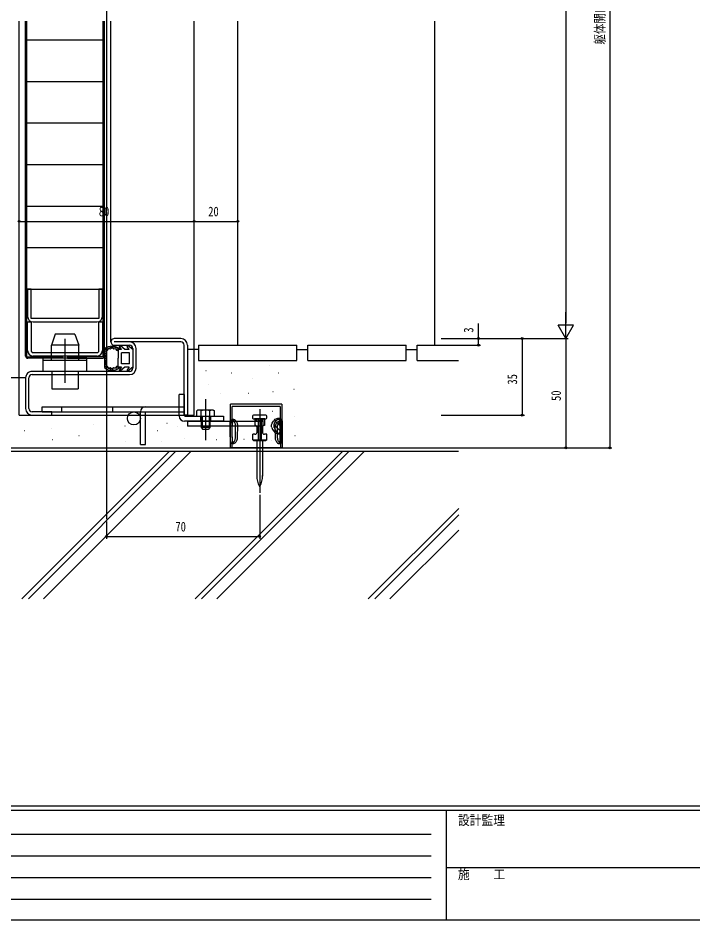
# Model space of a CAD drawing. Units: millimetres, scale not verified. Extents: x -567 to 567, y -403 to 403.
# Drawn here: x -390.4 to -81.8, y -403 to 9.4 of the extents above; entities that cross this region are included whole.
import ezdxf
from ezdxf.enums import TextEntityAlignment as Align

# ---------------------------------------------------------------- set-up
doc = ezdxf.new("R2010")
doc.units = ezdxf.units.MM
doc.header["$LTSCALE"] = 2
for name, color, linetype in [('0-2_YKK_11', 7, 'Continuous'), ('0-3_YKK_12', 2, 'Continuous'), ('0-4_YKK_13', 4, 'Continuous'), ('0-5_YKK_D', 6, 'Continuous'), ('0-6_YKK_ZWAK', 7, 'Continuous'), ('0-7_YSS_K', 3, 'Continuous'), ('0-8_YSS_KE', 3, 'Continuous')]:
    doc.layers.add(name, color=color, linetype=linetype)
doc.styles.add('ＭＳ ゴシック', font='')
doc.styles.get('ＭＳ ゴシック').set_extended_font_data('MS Gothic')

msp = doc.modelspace()

# ---------------------------------------------------------------- linework, layer by layer
at = {"layer": '0-2_YKK_11'}
for p, q in [((-383.514, -129.585), (-354.314, -129.585)), ((-315.914, -137.185), (-346.414, -137.185)), ((-315.914, -138.685), (-346.414, -138.685)), ((-346.414, -140.185), (-339.414, -140.185)), ((-383.514, -143.585), (-354.314, -143.585)), ((-337.914, -141.685), (-337.914, -150.685)), ((-336.414, -150.685), (-336.414, -141.685)), ((-354.314, -145.185), (-383.514, -145.185)), ((-339.414, -152.185), (-383.914, -152.185)), ((-386.914, -155.185), (-386.914, -169.185)), ((-385.414, -169.185), (-385.414, -155.185)), ((-383.914, -153.685), (-339.414, -153.685))]:
    msp.add_line(p, q, dxfattribs=at)
for points in [[(-353.414, -127.985), (-384.414, -127.985), (-384.414, -114.585), (-386.014, -114.585), (-386.014, -127.085)], [(-351.814, -127.085), (-351.814, -114.585), (-353.414, -114.585), (-353.414, -127.985)], [(-386.014, -142.685), (-386.014, -129.585), (-384.414, -129.585), (-384.414, -142.685)], [(-353.414, -142.685), (-353.414, -129.585), (-351.814, -129.585), (-351.814, -142.685)], [(-312.914, -140.185), (-312.914, -172.185), (-314.414, -172.185), (-314.414, -140.185)], [(-383.914, -172.185), (-374.914, -172.185), (-374.914, -170.685), (-383.914, -170.685)]]:
    msp.add_lwpolyline(points, dxfattribs=at)
for centre, radius, start, end in [((-383.514, -127.085), 2.5, 180.00001, 269.99999), ((-354.314, -127.085), 2.5, 270.00001, 359.99999), ((-346.414, -138.685), 1.5, 89.99998, 270.00057), ((-339.414, -141.685), 3, 359.99998, 89.99998), ((-339.414, -141.685), 1.5, 359.99998, 89.99941), ((-315.914, -140.185), 3, 359.99998, 89.99969), ((-315.914, -140.185), 1.5, 359.99998, 89.99998), ((-383.514, -142.685), 2.5, 180.00001, 269.99999), ((-383.514, -142.685), 0.9, 180.00001, 269.99999), ((-354.314, -142.685), 0.9, 270.00001, 359.99999), ((-354.314, -142.685), 2.5, 270.00001, 359.99999), ((-383.914, -155.185), 3, 89.99998, 180.00025), ((-339.414, -150.685), 1.5, 270, 359.99998), ((-339.414, -150.685), 3, 270, 359.99998), ((-383.914, -155.185), 1.5, 89.99998, 179.99996), ((-383.914, -169.185), 3, 180.00025, 270), ((-383.914, -169.185), 1.5, 179.99996, 270)]:
    msp.add_arc(centre, radius, start, end, dxfattribs=at)
at = {"layer": '0-3_YKK_12'}
for p, q in [((-349.914, 305.276), (-349.914, -219.765)), ((-347.914, -138.697), (-347.914, 7.865)), ((-289.914, -140.185), (-289.914, 7.865)), ((-389.914, -172.185), (-309.914, -172.185))]:
    msp.add_line(p, q, dxfattribs=at)
for points in [[(-389.914, -172.185), (-389.914, -155.185), (-389.914, 7.865)], [(-309.914, -172.185), (-309.914, -142.185), (-309.914, 7.865)]]:
    msp.add_lwpolyline(points, dxfattribs=at)
at = {"layer": '0-4_YKK_13'}
for p, q in [((-386.914, -145.185), (-386.914, 7.865)), ((-386.314, -145.585), (-386.314, 7.865)), ((-351.514, -145.585), (-351.514, 7.865)), ((-350.914, -145.185), (-350.914, 7.865)), ((-386.314, -0.585), (-351.514, -0.585)), ((-386.314, -19.585), (-351.514, -19.585)), ((-386.314, -38.585), (-351.514, -38.585)), ((-386.314, -57.585), (-351.514, -57.585)), ((-386.314, -76.585), (-351.514, -76.585)), ((-386.314, -95.585), (-351.514, -95.585)), ((-386.314, -114.585), (-351.514, -114.585)), ((-373.414, -135.185), (-375.164, -140.185)), ((-364.414, -135.185), (-373.414, -135.185)), ((-364.414, -135.185), (-362.664, -140.185)), ((-375.164, -147.185), (-375.164, -140.185)), ((-362.664, -140.185), (-375.164, -140.185)), ((-368.914, -157.416), (-368.914, -137.275)), ((-362.664, -147.185), (-362.664, -140.185)), ((-350.914, -141.943), (-350.914, -150.428)), ((-350.88, -142.581), (-350.88, -142.381)), ((-350.618, -142.152), (-350.618, -141.952)), ((-350.506, -143.262), (-350.506, -143.062)), ((-350.434, -144.173), (-350.434, -143.973)), ((-350.22, -142.458), (-350.22, -142.258)), ((-350.117, -142.271), (-350.117, -142.071)), ((-350.041, -144.102), (-350.041, -143.902)), ((-350.01, -141.853), (-350.01, -141.653)), ((-349.914, -149.705), (-349.914, -142.666)), ((-349.771, -142.39), (-349.771, -142.19)), ((-349.532, -141.985), (-349.532, -141.785)), ((-348.996, -141.579), (-348.996, -141.379)), ((-348.614, -141.794), (-348.614, -141.594)), ((-348.28, -141.376), (-348.28, -141.176)), ((-347.862, -141.352), (-347.862, -141.152)), ((-347.719, -141.054), (-347.719, -140.854)), ((-347.182, -141.018), (-347.182, -140.818)), ((-347.039, -141.221), (-347.039, -141.021)), ((-346.538, -141.627), (-346.538, -141.427)), ((-346.431, -141.066), (-346.431, -140.866)), ((-346.017, -141.423), (-346.017, -141.223)), ((-345.454, -141.482), (-345.454, -141.282)), ((-345.278, -141.963), (-345.278, -141.763)), ((-344.95, -142.256), (-344.95, -142.056)), ((-344.614, -142.185), (-344.614, -146.185)), ((-343.133, -142.185), (-344.614, -142.185)), ((-344.574, -141.904), (-344.574, -141.704)), ((-343.133, -142.185), (-344.035, -140.838)), ((-341.514, -142.185), (-343.593, -140.441)), ((-343.114, -148.685), (-343.114, -143.685)), ((-339.533, -142.185), (-341.514, -142.185)), ((-339.533, -142.185), (-340.435, -140.838)), ((-337.914, -142.185), (-339.993, -140.441)), ((-337.914, -142.185), (-337.914, -150.185)), ((-378.914, -152.185), (-378.914, -146.185)), ((-358.914, -146.185), (-378.914, -146.185)), ((-358.914, -147.185), (-378.914, -147.185)), ((-351.514, -145.585), (-367.814, -145.585)), ((-367.814, -145.585), (-367.814, -146.185)), ((-367.814, -146.185), (-351.914, -146.185)), ((-358.914, -152.185), (-358.914, -146.185)), ((-350.595, -146.318), (-350.595, -146.118)), ((-350.559, -147.587), (-350.559, -147.387)), ((-350.523, -145.585), (-350.523, -145.385)), ((-350.416, -147.319), (-350.416, -147.119)), ((-350.381, -144.763), (-350.381, -144.563)), ((-350.345, -148.391), (-350.345, -148.191)), ((-350.327, -147.944), (-350.327, -147.744)), ((-350.238, -145.192), (-350.238, -144.992)), ((-350.184, -145.871), (-350.184, -145.671)), ((-350.184, -146.658), (-350.184, -146.458)), ((-344.614, -150.185), (-344.614, -146.185)), ((-358.914, -152.185), (-378.914, -152.185)), ((-374.914, -152.185), (-374.914, -160.185)), ((-362.914, -152.185), (-362.914, -160.185)), ((-350.761, -150.168), (-350.761, -149.968)), ((-350.613, -148.659), (-350.613, -148.459)), ((-350.416, -149.392), (-350.416, -149.192)), ((-350.212, -150.072), (-350.212, -149.872)), ((-350.13, -149.106), (-350.13, -148.906)), ((-350.129, -150.418), (-350.129, -150.218)), ((-349.831, -150.227), (-349.831, -150.027)), ((-349.389, -150.752), (-349.389, -150.552)), ((-348.924, -150.693), (-348.924, -150.493)), ((-348.912, -150.967), (-348.912, -150.767)), ((-348.685, -150.728), (-348.685, -150.528)), ((-348.316, -151.134), (-348.316, -150.934)), ((-348.184, -150.86), (-348.184, -150.66)), ((-347.922, -151.265), (-347.922, -151.065)), ((-347.731, -151.062), (-347.731, -150.862)), ((-347.159, -151.277), (-347.159, -151.077)), ((-347.135, -151.098), (-347.135, -150.898)), ((-346.61, -150.704), (-346.61, -150.504)), ((-346.526, -151.468), (-346.526, -151.268)), ((-346.443, -150.931), (-346.443, -150.731)), ((-346.111, -150.936), (-346.111, -150.736)), ((-345.689, -150.889), (-345.689, -150.689)), ((-345.302, -150.831), (-345.302, -150.631)), ((-344.68, -150.502), (-344.68, -150.302)), ((-343.133, -150.185), (-344.614, -150.185)), ((-343.133, -150.185), (-344.035, -151.533)), ((-341.514, -150.185), (-343.593, -151.93)), ((-339.414, -148.685), (-343.114, -148.685)), ((-339.533, -150.185), (-341.514, -150.185)), ((-339.533, -150.185), (-340.435, -151.533)), ((-337.914, -150.185), (-339.993, -151.93)), ((-374.914, -160.185), (-362.914, -160.185)), ((-316.714, -172.585), (-316.714, -162.685)), ((-314.414, -162.685), (-316.714, -162.685)), ((-314.414, -162.685), (-314.414, -172.185)), ((-304.664, -164.885), (-304.664, -183.685)), ((-379.414, -168.385), (-314.414, -168.385)), ((-379.414, -170.685), (-379.414, -168.385)), ((-370.414, -170.685), (-370.414, -168.385)), ((-347.114, -170.685), (-347.114, -168.385)), ((-314.414, -170.685), (-314.414, -168.385)), ((-293.371, -182.181), (-293.24, -167.182)), ((-269.789, -167.182), (-293.24, -167.182)), ((-292.571, -182.181), (-292.448, -168.182)), ((-270.58, -168.182), (-292.448, -168.182)), ((-270.58, -168.182), (-270.458, -182.181)), ((-269.789, -167.182), (-269.658, -182.181)), ((-379.414, -170.685), (-314.414, -170.685)), ((-334.414, -185.685), (-334.414, -170.685)), ((-308.164, -169.885), (-308.706, -170.198)), ((-308.706, -172.685), (-308.706, -170.198)), ((-301.164, -169.885), (-308.164, -169.885)), ((-306.914, -172.685), (-306.914, -174.985)), ((-306.685, -172.685), (-306.685, -170.198)), ((-306.284, -172.685), (-306.284, -178.265)), ((-303.044, -172.685), (-303.044, -178.265)), ((-302.643, -172.685), (-302.643, -170.198)), ((-302.414, -172.685), (-302.414, -174.985)), ((-301.164, -169.885), (-300.623, -170.198)), ((-283.174, -172.708), (-283.174, -173.408)), ((-277.174, -172.208), (-282.674, -172.208)), ((-279.924, -169.414), (-279.924, -207.702)), ((-276.674, -173.408), (-276.674, -172.708)), ((-312.914, -174.985), (-312.914, -177.285)), ((-306.664, -174.985), (-306.664, -177.285)), ((-306.264, -177.285), (-306.264, -174.985)), ((-303.064, -174.985), (-303.064, -177.285)), ((-302.664, -174.985), (-302.664, -177.285)), ((-291.686, -174.182), (-292.543, -174.182)), ((-292.484, -182.432), (-292.435, -176.932)), ((-291.099, -176.932), (-291.158, -182.432)), ((-290.094, -176.932), (-290.156, -182.432)), ((-282.674, -173.908), (-277.174, -173.908)), ((-277.674, -173.908), (-282.174, -173.908)), ((-282.174, -173.908), (-282.174, -176.908)), ((-281.224, -174.908), (-281.224, -173.908)), ((-280.674, -173.908), (-280.674, -183.408)), ((-280.674, -174.658), (-279.174, -174.658)), ((-279.174, -173.908), (-279.174, -183.408)), ((-278.624, -174.908), (-278.624, -173.908)), ((-277.724, -176.908), (-277.674, -176.908)), ((-277.674, -173.908), (-277.674, -176.908)), ((-270.806, -179.111), (-273.269, -176.648)), ((-270.729, -176.943), (-272.632, -175.04)), ((-270.846, -173.684), (-271.736, -173.684)), ((-271.025, -174.402), (-271.522, -173.905)), ((-270.475, -175.184), (-271.334, -175.184)), ((-269.889, -175.538), (-271.025, -174.402)), ((-269.84, -177.832), (-270.729, -176.943)), ((-302.664, -177.885), (-306.664, -177.885)), ((-283.124, -183.408), (-283.124, -180.908)), ((-282.124, -180.908), (-283.124, -180.908)), ((-281.224, -177.472), (-281.224, -180.344)), ((-281.124, -177.908), (-281.124, -179.908)), ((-278.724, -177.908), (-278.724, -179.908)), ((-278.624, -177.472), (-278.624, -180.344)), ((-272.922, -177.933), (-272.872, -182.433)), ((-271.917, -177.934), (-271.869, -182.434)), ((-271.668, -180.684), (-270.782, -180.684)), ((-270.061, -179.856), (-270.806, -179.111)), ((-269.738, -182.434), (-269.778, -177.934)), ((-293.371, -182.181), (-293.414, -187.182)), ((-292.648, -185.182), (-291.789, -185.182)), ((-292.571, -182.181), (-292.614, -187.182)), ((-283.124, -183.408), (-276.724, -183.408)), ((-283.124, -183.408), (-282.624, -183.908)), ((-277.224, -183.908), (-282.624, -183.908)), ((-281.224, -183.908), (-281.224, -200.04)), ((-278.624, -183.908), (-278.624, -200.04)), ((-276.724, -183.408), (-277.224, -183.908)), ((-271.24, -185.184), (-270.382, -185.184)), ((-270.458, -182.181), (-270.414, -187.182)), ((-269.658, -182.181), (-269.614, -187.182)), ((-269.614, -187.182), (-293.414, -187.182))]:
    msp.add_line(p, q, dxfattribs=at)
for points in [[(-345.025, -142.61), (-345.615, -141.843), (-346.575, -141.968), (-347.414, -141.485), (-347.81, -141.706), (-348.253, -141.968), (-349.213, -141.843), (-349.803, -142.61)], [(-339.414, -148.685), (-339.414, -143.685), (-343.114, -143.685)], [(-386.314, -145.585), (-370.014, -145.585), (-370.014, -146.185), (-385.914, -146.185)], [(-349.803, -149.761), (-349.213, -150.528), (-348.253, -150.403), (-347.81, -150.665), (-347.414, -150.885), (-346.575, -150.403), (-345.615, -150.528), (-345.025, -149.761)], [(-334.414, -185.685), (-332.114, -185.685), (-332.114, -170.685)], [(-313.914, -172.685), (-296.414, -172.685), (-296.414, -174.985), (-314.314, -174.985)], [(-308.706, -172.685), (-300.623, -172.685), (-300.623, -170.198)], [(-306.664, -172.685), (-306.664, -177.885), (-305.864, -178.685)], [(-302.664, -172.685), (-302.664, -177.885), (-303.464, -178.685), (-305.864, -178.685)], [(-312.914, -174.985), (-278.414, -174.985), (-278.414, -177.285), (-312.914, -177.285)], [(-293.29, -182.432), (-293.265, -179.683), (-293.241, -176.932)], [(-293.241, -176.932), (-293.232, -176.474), (-293.214, -176.029), (-293.184, -175.61), (-293.14, -175.228), (-293.079, -174.896), (-293, -174.62), (-292.899, -174.409), (-292.777, -174.266), (-292.63, -174.192), (-292.465, -174.19), (-292.273, -174.263), (-292.071, -174.41), (-291.847, -174.646), (-291.629, -174.957), (-291.424, -175.349), (-291.255, -175.809), (-291.167, -176.175), (-291.113, -176.563), (-291.099, -176.932)], [(-292.064, -174.416), (-292.002, -174.325), (-291.856, -174.218), (-291.69, -174.182), (-291.628, -174.186), (-291.399, -174.259), (-291.155, -174.421), (-290.906, -174.665), (-290.664, -174.986), (-290.436, -175.393), (-290.249, -175.87), (-290.16, -176.225), (-290.106, -176.599), (-290.094, -176.932)], [(-274.423, -177.858), (-274.493, -177.469), (-274.51, -177.059), (-274.472, -176.663), (-274.379, -176.271), (-274.205, -175.817), (-273.977, -175.396), (-273.607, -174.883), (-273.195, -174.446), (-272.773, -174.1), (-272.351, -173.847), (-272.135, -173.758), (-271.928, -173.702), (-271.727, -173.684), (-271.538, -173.707), (-271.264, -173.845), (-271.142, -173.967), (-271.034, -174.125), (-270.889, -174.455), (-270.777, -174.884), (-270.705, -175.341), (-270.654, -175.864), (-270.623, -176.407), (-270.606, -176.989), (-270.605, -177.196)], [(-273.249, -177.789), (-273.303, -177.366), (-273.304, -176.924), (-273.25, -176.503), (-273.146, -176.089), (-272.958, -175.609), (-272.719, -175.167), (-272.368, -174.676), (-271.983, -174.268), (-271.601, -173.965), (-271.223, -173.763), (-270.873, -173.684), (-270.708, -173.697), (-270.555, -173.748), (-270.332, -173.926), (-270.147, -174.231), (-270.026, -174.584), (-269.935, -175.029), (-269.874, -175.504), (-269.833, -176.041), (-269.808, -176.596), (-269.796, -177.184), (-269.798, -177.758), (-269.813, -178.332), (-269.844, -178.858), (-269.898, -179.351), (-269.976, -179.765), (-270.087, -180.118), (-270.226, -180.381), (-270.404, -180.566), (-270.616, -180.665), (-270.864, -180.679), (-271.156, -180.604), (-271.258, -180.552)], [(-270.946, -175.417), (-270.947, -175.414), (-271.077, -175.271), (-271.234, -175.195), (-271.41, -175.19), (-271.618, -175.26), (-271.837, -175.403), (-272.084, -175.637), (-272.326, -175.947), (-272.557, -176.347), (-272.749, -176.817), (-272.845, -177.172), (-272.905, -177.547), (-272.922, -177.933)], [(-269.778, -177.934), (-269.784, -177.573), (-269.8, -177.124), (-269.827, -176.698), (-269.868, -176.308), (-269.924, -175.963), (-270, -175.676), (-270.095, -175.451), (-270.226, -175.281), (-270.381, -175.195), (-270.567, -175.195), (-270.772, -175.281), (-270.988, -175.449), (-271.206, -175.692), (-271.428, -176.026), (-271.627, -176.432), (-271.756, -176.792), (-271.852, -177.186), (-271.903, -177.555), (-271.917, -177.934)], [(-270.605, -177.196), (-270.603, -177.564), (-270.614, -178.145), (-270.642, -178.682), (-270.692, -179.192), (-270.765, -179.628), (-270.873, -180.007), (-271.01, -180.295), (-271.187, -180.509), (-271.399, -180.637), (-271.65, -180.683), (-271.888, -180.653)], [(-276.724, -183.408), (-276.724, -180.908), (-277.724, -180.908)], [(-270.544, -182.434), (-270.564, -180.184), (-270.584, -177.934)], [(-291.158, -182.432), (-291.187, -182.865), (-291.25, -183.229), (-291.343, -183.573), (-291.471, -183.916), (-291.619, -184.224), (-291.81, -184.535), (-292.009, -184.79), (-292.237, -185.006), (-292.456, -185.139), (-292.659, -185.181), (-292.838, -185.126), (-292.975, -184.985), (-293.085, -184.76), (-293.162, -184.481), (-293.219, -184.141), (-293.256, -183.762), (-293.278, -183.346), (-293.289, -182.895), (-293.29, -182.432)], [(-290.156, -182.432), (-290.184, -182.832), (-290.255, -183.218), (-290.362, -183.577), (-290.498, -183.907), (-290.671, -184.234), (-290.861, -184.516), (-291.098, -184.794), (-291.336, -185.002), (-291.584, -185.14), (-291.812, -185.182), (-291.999, -185.123), (-292.156, -184.969), (-292.169, -184.942)], [(-272.872, -182.433), (-272.845, -182.828), (-272.783, -183.179), (-272.689, -183.511), (-272.559, -183.847), (-272.407, -184.15), (-272.205, -184.466), (-271.993, -184.73), (-271.742, -184.965), (-271.499, -185.119), (-271.268, -185.182), (-271.064, -185.145), (-270.907, -185.016), (-270.863, -184.94)], [(-271.869, -182.434), (-271.843, -182.842), (-271.776, -183.237), (-271.675, -183.605), (-271.546, -183.943), (-271.383, -184.273), (-271.205, -184.556), (-270.988, -184.825), (-270.771, -185.023), (-270.549, -185.15), (-270.346, -185.182), (-270.177, -185.119), (-270.037, -184.962), (-269.935, -184.739), (-269.858, -184.444), (-269.805, -184.106), (-269.769, -183.72), (-269.748, -183.3), (-269.739, -182.857), (-269.738, -182.434)]]:
    msp.add_lwpolyline(points, dxfattribs=at)
msp.add_circle((-337.414, -173.685), 3, dxfattribs=at)
for centre, radius, start, end in [((-347.414, -146.185), 5.5, 46.65824, 129.51963), ((-347.414, -146.185), 4.3, 49.37051, 56.2499), ((-343.786, -140.671), 0.3, 49.99756, 213.78886), ((-340.186, -140.671), 0.3, 49.99756, 213.78886), ((-385.914, -145.185), 1, 180, 270), ((-351.914, -145.185), 1, 270, 0), ((-347.414, -146.185), 5.5, 230.48036, 313.34175), ((-347.414, -146.185), 4.3, 303.7499, 310.62928), ((-343.786, -151.7), 0.3, 146.21114, 310.00244), ((-340.186, -151.7), 0.3, 146.21114, 310.00244), ((-332.114, -170.685), 2.3, 90, 180), ((-314.314, -172.585), 2.4, 180, 270), ((-313.914, -172.185), 0.5, 180, 270), ((-307.695, -171.674), 1.789, 55.61575, 124.38425), ((-304.664, -176.573), 6.687, 72.41205, 107.58795), ((-301.633, -171.674), 1.789, 55.61575, 124.38425), ((-282.674, -172.708), 0.5, 90.00002, 180.00002), ((-277.174, -172.708), 0.5, 0.00002, 90.00002), ((-286.794, -176.477), 5.66, 158.64451, 184.61109), ((-282.674, -173.408), 0.5, 180.00002, 270.00002), ((-282.224, -174.908), 1, 0.00002, 90.00002), ((-282.124, -177.908), 1, 0.00002, 90.00002), ((-277.724, -177.908), 1, 90.00002, 180.00002), ((-277.624, -174.908), 1, 90.00002, 180.00002), ((-277.174, -173.408), 0.5, 270.00002, 0.00002), ((-275.993, -177.428), 5.433, 354.65696, 21.72736), ((-282.124, -179.908), 1, 270.00002, 0.00002), ((-277.724, -179.908), 1, 180.00002, 270.00002), ((-270.579, -176.918), 3.957, 193.74539, 250.68115), ((-269.077, -176.921), 4.261, 191.7461, 228.60989), ((-270.454, -178.69), 2.028, 224.74818, 246.64167), ((-286.081, -182.905), 6.42, 175.77469, 198.50067), ((-276.612, -182.936), 6.088, 340.78264, 4.73205), ((-270.618, -199.929), 10.607, 179.40046, 207.65841), ((-289.23, -199.929), 10.607, 332.34164, 0.59959), ((-279.924, -204.806), 0.1, 207.65841, 332.34164)]:
    msp.add_arc(centre, radius, start, end, dxfattribs=at)
at = {"layer": '0-5_YKK_D'}
for p, q in [((-119.914, 232.815), (-119.914, -187.182)), ((-139.914, 155.815), (-139.914, -130.186)), ((-389.914, -102.568), (-389.914, -82.585)), ((-389.914, -83.585), (-309.914, -83.585)), ((-309.914, -102.568), (-309.914, -82.585)), ((-309.914, -102.568), (-309.914, -82.585)), ((-309.914, -83.585), (-289.914, -83.585)), ((-289.914, -102.568), (-289.914, -82.585)), ((-139.914, -137.186), (-139.914, -125.061)), ((-139.914, -137.186), (-143.414, -131.123)), ((-136.414, -131.123), (-143.414, -131.123)), ((-139.914, -137.186), (-136.414, -131.123)), ((-196.914, -137.186), (-138.914, -137.186)), ((-196.914, -137.186), (-158.914, -137.186)), ((-196.914, -137.186), (-178.914, -137.186)), ((-196.914, -137.186), (-138.914, -137.186)), ((-196.914, -140.186), (-178.914, -140.186)), ((-159.914, -137.186), (-159.914, -172.186)), ((-139.914, -137.186), (-139.914, -187.182)), ((-196.914, -172.186), (-158.914, -172.186)), ((-196.914, -187.182), (-138.914, -187.182)), ((-196.914, -187.182), (-118.914, -187.182)), ((-279.924, -208.702), (-279.924, -228.702)), ((-349.914, -220.765), (-349.914, -228.702)), ((-349.914, -227.702), (-279.924, -227.702))]:
    msp.add_line(p, q, dxfattribs=at)
msp.add_lwpolyline([(-179.914, -140.186), (-179.914, -137.186), (-179.914, -130.286)], dxfattribs=at)
for centre in [(-389.914, -83.585), (-309.914, -83.585), (-309.914, -83.585), (-289.914, -83.585), (-179.914, -137.186), (-179.914, -140.186), (-159.914, -137.186), (-159.914, -172.186), (-139.914, -187.182), (-119.914, -187.182), (-349.914, -227.702), (-279.924, -227.702)]:
    msp.add_circle(centre, 0.425, dxfattribs=at)
at = {"layer": '0-6_YKK_ZWAK'}
for p, q in [((537.3, -351), (-562.7, -351)), ((483.3, -353), (-562.7, -353)), ((-194.7, -353), (-194.7, -403)), ((-556.13, -363.732), (-201.57, -363.732)), ((-556.13, -373.63), (-201.57, -373.63)), ((-194.7, -378.999), (-10.7, -378.999)), ((-556.13, -383.528), (-201.57, -383.528)), ((-556.13, -393.426), (-201.57, -393.426)), ((-562.7, -403), (483.3, -403))]:
    msp.add_line(p, q, dxfattribs=at)
at = {"layer": '0-7_YSS_K'}
for p, q in [((-199.914, -140.185), (-199.914, 7.865)), ((-304.491, -151.762), (-304.391, -151.762)), ((-275.457, -149.429), (-275.357, -149.429)), ((-386.914, -155.185), (-454.184, -155.185)), ((-292.825, -152.798), (-292.725, -152.798)), ((-283.234, -155.648), (-283.134, -155.648)), ((-271.309, -152.798), (-271.209, -152.798)), ((-303.195, -157.981), (-303.095, -157.981)), ((-264.309, -160.313), (-264.209, -160.313)), ((-298.01, -162.386), (-297.91, -162.386)), ((-285.048, -162.126), (-284.948, -162.126)), ((-273.901, -161.349), (-273.801, -161.349)), ((-274.16, -170.418), (-274.06, -170.418)), ((-264.05, -173.01), (-263.95, -173.01)), ((-356.079, -176.637), (-355.979, -176.637)), ((-341.562, -177.156), (-341.462, -177.156)), ((-322.378, -175.86), (-322.278, -175.86)), ((-387.446, -179.229), (-387.346, -179.229)), ((-375.003, -178.451), (-374.903, -178.451)), ((-326.785, -179.229), (-326.685, -179.229)), ((-317.712, -177.415), (-317.612, -177.415)), ((-374.744, -183.375), (-374.644, -183.375)), ((-362.56, -181.561), (-362.46, -181.561)), ((-341.302, -184.411), (-341.202, -184.411)), ((-324.711, -184.411), (-324.611, -184.411)), ((-314.342, -182.856), (-314.242, -182.856)), ((-299.825, -183.375), (-299.725, -183.375)), ((-299.825, -183.375), (-299.725, -183.375)), ((-287.122, -183.116), (-287.022, -183.116)), ((-274.42, -183.634), (-274.32, -183.634)), ((-263.791, -181.561), (-263.691, -181.561)), ((-388.65, -256.184), (-321.148, -188.682)), ((-385.68, -256.184), (-318.178, -188.682)), ((-378.75, -256.184), (-311.248, -188.682)), ((-309.454, -256.184), (-241.952, -188.682)), ((-306.484, -256.184), (-238.982, -188.682)), ((-299.554, -256.184), (-232.052, -188.682)), ((-230.258, -256.184), (-188.949, -214.875)), ((-227.288, -256.184), (-188.948, -217.844)), ((-220.358, -256.184), (-188.945, -224.77))]:
    msp.add_line(p, q, dxfattribs=at)
for points in [[(-452.684, -187.185), (-419.914, -187.182), (-259.914, -187.182), (-188.932, -187.182)], [(-452.684, -188.682), (-421.414, -188.682), (-258.414, -188.682), (-188.96, -188.682)]]:
    msp.add_lwpolyline(points, dxfattribs=at)
at = {"layer": '0-8_YSS_KE'}
for p, q in [((-307.914, -140.185), (-262.914, -140.185)), ((-307.914, -140.185), (-307.914, -147.185)), ((-262.914, -147.185), (-262.914, -140.185)), ((-257.914, -140.185), (-212.914, -140.185)), ((-257.914, -147.185), (-257.914, -140.185)), ((-212.914, -147.185), (-212.914, -140.185)), ((-307.914, -142.185), (-312.914, -142.185)), ((-262.914, -142.185), (-257.914, -142.185)), ((-212.914, -142.185), (-207.914, -142.185)), ((-307.914, -147.185), (-262.914, -147.185)), ((-257.914, -147.185), (-212.914, -147.185)), ((-207.914, -147.185), (-188.96, -147.185))]:
    msp.add_line(p, q, dxfattribs=at)
msp.add_lwpolyline([(-207.914, -147.185), (-207.914, -140.185), (-188.96, -140.185)], dxfattribs=at)

# ---------------------------------------------------------------- texts
at = {"layer": '0-5_YKK_D', "style": 'ＭＳ ゴシック', "width": 0.8}
for s, p in [('躯体開口高=H+120', (-120.914, -2.783)), ('3', (-180.914, -134.486)), ('35', (-160.914, -158.206)), ('50', (-140.914, -165.704))]:
    msp.add_text(s, height=4.399, rotation=90, dxfattribs=at).set_placement(p, align=Align.BOTTOM_LEFT)
for s, p in [('80', (-353.434, -82.585)), ('20', (-303.434, -82.585)), ('70', (-318.439, -226.702))]:
    msp.add_text(s, height=4.399, dxfattribs=at).set_placement(p, align=Align.BOTTOM_LEFT)
at = {"layer": '0-6_YKK_ZWAK', "style": 'ＭＳ ゴシック', "width": 0.9}
for s, p in [('設計監理', (-189.315, -360.904)), ('施\u3000\u3000工', (-189.315, -385.649))]:
    msp.add_text(s, height=4.399, dxfattribs=at).set_placement(p, align=Align.BOTTOM_LEFT)

doc.saveas('drawing.dxf')
